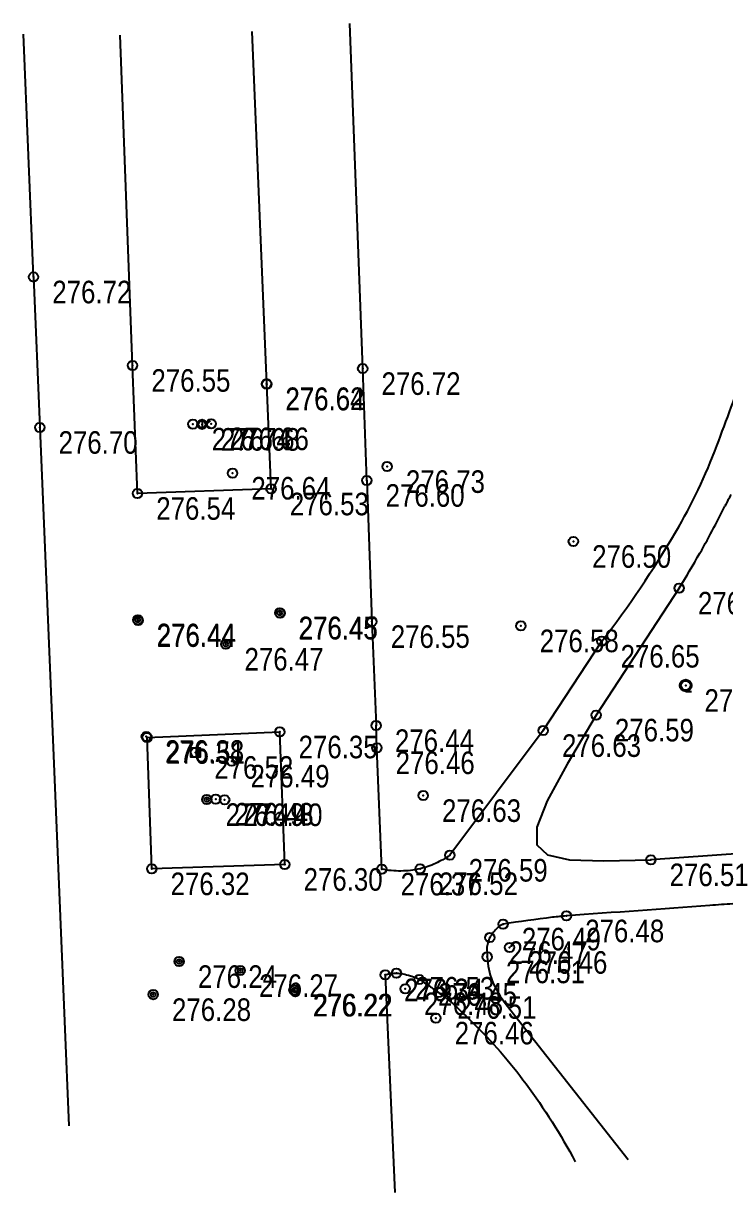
# Model space of a CAD drawing. Header units: metres. Extents: x 549681 to 1099503, y 158455 to 316989.
# Drawn here: x 549681.5 to 549718.8, y 158455.1 to 158517.3 of the extents above; entities that cross this region are included whole.
import ezdxf
from ezdxf.enums import TextEntityAlignment as Align

# ---------------------------------------------------------------- set-up
doc = ezdxf.new("R2010")
doc.units = ezdxf.units.M
doc.header["$PDMODE"] = 32
doc.header["$PDSIZE"] = 0.5
for name, color, linetype in [('Layout-pomoc', 7, 'Continuous'), ('PovezaveCesta', 7, 'Continuous'), ('text', 7, 'Continuous'), ('Tocke_point', 7, 'Continuous'), ('Tocke_visina', 8, 'Continuous')]:
    doc.layers.add(name, color=color, linetype=linetype)
doc.styles.add('Tocke', font='')
doc.styles.get('Tocke').set_extended_font_data('Arial Narrow')

# ---------------------------------------------------------------- blocks, each defined once
blk = doc.blocks.new('Blok_tocke')
at = {"layer": 'Tocke_point'}
blk.add_point((0, 0), dxfattribs=at)
at = {"layer": 'Tocke_visina', "style": 'Tocke'}
blk.add_attdef('H', text='', height=1.2, dxfattribs=at).set_placement((1, -0.2), align=Align.TOP_LEFT)
blk = doc.blocks.new('Jasek kvadraten')
at = {"layer": 'Layout-pomoc'}
blk.add_lwpolyline([(-1, 1), (1, 1), (1, -1), (-1, -1)], close=True, dxfattribs=at)
blk = doc.blocks.new('listnato drevo')
at = {"layer": 'Layout-pomoc', "color": 0}
blk.add_line((0, -1.25), (1.25, -1.25), dxfattribs=at)
blk.add_circle((0, 0), 1.25, dxfattribs=at)
blk = doc.blocks.new('geoTockaBela')
at = {"layer": 'PovezaveCesta', "color": 0}
for radius in [1, 0.5, 0.01]:
    blk.add_circle((0.01, 0), radius, dxfattribs=at)
blk = doc.blocks.new('zasun')
at = {"layer": 'PovezaveCesta'}
h = blk.add_hatch(color=0, dxfattribs=at)
h.dxf.hatch_style = 1
h.paths.add_polyline_path([(-0.5, 0.2), (-1, 0.2), (-1, -0.2), (-0.5, -0.2), (-0.5, 0)])
h.paths.add_polyline_path([(1, 0.2), (0.5, 0.2), (0.5, 0), (0.5, -0.2), (1, -0.2)])
at = {"layer": 'PovezaveCesta', "color": 0}
blk.add_circle((0, 0), 0.5, dxfattribs=at)
blk = doc.blocks.new('plinskiZapirac')
at = {"layer": 'PovezaveCesta', "color": 0}
for p, q in [((-0.4, 0.3), (-0.78, 0.61)), ((0.4, 0.3), (0.78, 0.61)), ((-0.4, -0.3), (-0.78, -0.61)), ((0.4, -0.3), (0.78, -0.61))]:
    blk.add_line(p, q, dxfattribs=at)
blk.add_circle((0, 0), 0.5, dxfattribs=at)
blk = doc.blocks.new('svetilkaBela')
at = {"layer": 'Layout-pomoc', "color": 0}
for p, q in [((0, 0.75), (0, -0.75)), ((1.75, 0.75), (0.75, 0)), ((1.75, -0.75), (0.75, 0))]:
    blk.add_line(p, q, dxfattribs=at)
blk.add_circle((0, 0), 0.75, dxfattribs=at)

msp = doc.modelspace()

# ---------------------------------------------------------------- linework, layer by layer
at = {"layer": 'PovezaveCesta', "color": 0}
for p, q in [((549694.394, 158498.133), (549693.621, 158516.878)), ((549699.499, 158498.956), (549698.823, 158517.315)), ((549681.99, 158503.827), (549681.452, 158516.743)), ((549687.261, 158499.124), (549686.595, 158516.686)), ((549682.323, 158495.826), (549683.174, 158475.38)), ((549683.174, 158475.38), (549683.869, 158458.676)), ((549700.703, 158466.709), (549701.203, 158455.131))]:
    msp.add_line(p, q, dxfattribs=at)
at = {"layer": 'PovezaveCesta'}
for p, q in [((549716.33, 158487.278), (549711.915, 158480.529)), ((549709.102, 158479.704), (549712.218, 158484.455)), ((549709.102, 158479.704), (549704.136, 158473.073))]:
    msp.add_line(p, q, dxfattribs=at)
at = {"layer": 'PovezaveCesta', "color": 0}
msp.add_lwpolyline([(549712.218, 158484.455, 0.031425), (549716.152, 158490.27, 0.04347), (549718.339, 158494.856, 0.001689), (549719.865, 158498.972, 0.008325), (549720.157, 158499.814, 0.014035), (549721.544, 158504.458, 0.053333), (549721.742, 158505.722, 0.0128), (549721.754, 158506.244, 0.002822), (549721.735, 158508.615, 0.008602), (549721.709, 158509.468, 0.005064), (549721.624, 158510.916)], format="xyb", dxfattribs=at)
at = {"layer": 'PovezaveCesta'}
for points in [[(549681.99, 158503.827), (549682.323, 158495.826)], [(549694.624, 158492.554), (549687.519, 158492.316), (549687.261, 158499.124)], [(549699.718, 158493.008), (549699.499, 158498.956)], [(549694.624, 158492.554), (549694.394, 158498.133)], [(549699.718, 158493.008), (549699.993, 158485.501), (549700.215, 158479.967)], [(549711.915, 158480.529), (549710.38, 158477.919), (549709.32, 158475.96), (549708.767, 158474.562), (549708.758, 158473.635), (549709.325, 158473.088), (549710.502, 158472.832), (549712.325, 158472.776), (549714.826, 158472.83)], [(549695.356, 158472.588), (549688.282, 158472.352), (549688.032, 158479.338), (549695.091, 158479.63)], [(549695.356, 158472.588), (549695.091, 158479.63)], [(549700.516, 158472.336), (549700.254, 158478.792), (549700.215, 158479.967)], [(549746.421, 158476.692), (549746.171, 158476.15), (549744.691, 158475.215), (549742.582, 158474.822), (549739.539, 158474.539), (549731.613, 158473.893), (549723.104, 158473.421), (549714.826, 158472.83)]]:
    msp.add_lwpolyline(points, dxfattribs=at)
for points in [[(549704.136, 158473.073, -0.047547), (549703.379, 158472.64, -0.047547), (549702.553, 158472.358, -0.055908), (549701.536, 158472.233, -0.055908), (549700.516, 158472.336)], [(549749.787, 158469.98, 0.150043), (549749.459, 158471.732, 0.269847), (549748.579, 158472.285, 0.008676), (549747.317, 158472.306, 0.011712), (549746.383, 158472.283, 0.000115), (549743.308, 158472.135, 0.000665), (549742.777, 158472.109, 0.000658), (549737.346, 158471.825, 0.00258), (549735.962, 158471.744, 0.005989), (549732.939, 158471.514, -0.003965), (549728.373, 158471.149, -0.000124), (549724.923, 158470.901, 0.000074), (549719.187, 158470.49, 0.000222), (549717.964, 158470.402, 0.000036), (549710.334, 158469.846, 0.013621), (549709.6, 158469.772, 0.003779), (549706.965, 158469.415)], [(549706.965, 158469.415, 0.039068), (549706.704, 158469.249, 0.059737), (549706.557, 158469.109, 0.018433), (549706.348, 158468.835, 0.038524), (549706.263, 158468.693, 0.040729), (549706.169, 158468.458, 0.037864), (549706.109, 158468.192, 0.042507), (549706.106, 158468.137, 0.005016), (549706.121, 158467.668, 0.084413), (549706.394, 158466.395, 0.07516), (549707.132, 158465.135)], [(549700.703, 158466.709, -0.030782), (549700.921, 158466.771, -0.042633), (549701.084, 158466.792, -0.004664), (549701.228, 158466.798, -0.010391), (549701.293, 158466.798, -0.041192), (549701.632, 158466.765, -0.033741), (549702.036, 158466.663, -0.018063), (549702.356, 158466.546, -0.036921), (549702.505, 158466.472, -0.004197), (549702.612, 158466.408, -0.004593), (549702.708, 158466.347, -0.007896), (549703.048, 158466.122, -0.005392), (549703.538, 158465.778, -0.011272), (549703.826, 158465.561, -0.005964), (549704.356, 158465.133, -0.01928), (549704.387, 158465.105, -0.000604), (549705.331, 158464.19, -0.040944), (549708.186, 158460.92, -0.036233), (549710.805, 158456.775)]]:
    msp.add_lwpolyline(points, format="xyb", dxfattribs=at)
at = {"layer": 'PovezaveCesta', "color": 0}
for centre, radius, start, end in [((549745.651, 158478.051), 30.125, 151.85696, 153.17272), ((549626.934, 158538.09), 102.911, 332.46085, 333.17272), ((549683.864, 158508.405), 38.706, 330.14326, 332.46085), ((549653.506, 158525.831), 73.71, 328.46388, 330.14326)]:
    msp.add_arc(centre, radius, start, end, dxfattribs=at)
at = {"layer": 'text', "color": 0}
msp.add_line((549707.132, 158465.135), (549713.613, 158456.898), dxfattribs=at)

# ---------------------------------------------------------------- block references
at = {"layer": 'Layout-pomoc', "color": 0, "xscale": 0.25, "yscale": 0.25, "zscale": 0.25}
msp.add_blockref('Jasek kvadraten', (549690.606, 158478.543), dxfattribs=at)
at = {"layer": 'PovezaveCesta', "color": 0, "xscale": 0.25, "yscale": 0.25, "zscale": 0.25}
for name, p in [('svetilkaBela', (549690.953, 158495.991)), ('geoTockaBela', (549687.54, 158485.589)), ('geoTockaBela', (549695.087, 158485.965)), ('geoTockaBela', (549692.214, 158484.296)), ('listnato drevo', (549716.679, 158482.103)), ('geoTockaBela', (549691.206, 158476.033)), ('zasun', (549689.738, 158467.418)), ('plinskiZapirac', (549692.987, 158466.938)), ('geoTockaBela', (549688.358, 158465.66)), ('geoTockaBela', (549695.892, 158465.904))]:
    msp.add_blockref(name, p, dxfattribs=at)
at = {"layer": 'Tocke_point'}
ref = msp.add_blockref('Blok_tocke', (549681.99, 158503.827), dxfattribs=at)
ref.add_attrib('H', '276.72', dxfattribs={"layer": 'Tocke_visina', "height": 1.2, "style": 'Tocke'}).set_placement((549682.99, 158503.627), align=Align.TOP_LEFT)
ref = msp.add_blockref('Blok_tocke', (549687.261, 158499.124), dxfattribs=at)
ref.add_attrib('H', '276.55', dxfattribs={"layer": 'Tocke_visina', "height": 1.2, "style": 'Tocke'}).set_placement((549688.261, 158498.924), align=Align.TOP_LEFT)
ref = msp.add_blockref('Blok_tocke', (549699.499, 158498.956), dxfattribs=at)
ref.add_attrib('H', '276.72', dxfattribs={"layer": 'Tocke_visina', "height": 1.2, "style": 'Tocke'}).set_placement((549700.499, 158498.756), align=Align.TOP_LEFT)
ref = msp.add_blockref('Blok_tocke', (549694.387, 158498.153), dxfattribs=at)
ref.add_attrib('H', '276.62', dxfattribs={"layer": 'Tocke_visina', "height": 1.2, "style": 'Tocke'}).set_placement((549695.387, 158497.953), align=Align.TOP_LEFT)
ref = msp.add_blockref('Blok_tocke', (549694.394, 158498.133), dxfattribs=at)
ref.add_attrib('H', '276.64', dxfattribs={"layer": 'Tocke_visina', "height": 1.2, "style": 'Tocke'}).set_placement((549695.394, 158497.933), align=Align.TOP_LEFT)
ref = msp.add_blockref('Blok_tocke', (549682.323, 158495.826), dxfattribs=at)
ref.add_attrib('H', '276.70', dxfattribs={"layer": 'Tocke_visina', "height": 1.2, "style": 'Tocke'}).set_placement((549683.323, 158495.626), align=Align.TOP_LEFT)
ref = msp.add_blockref('Blok_tocke', (549690.471, 158496.003), dxfattribs=at)
ref.add_attrib('H', '276.74', dxfattribs={"layer": 'Tocke_visina', "height": 1.2, "style": 'Tocke'}).set_placement((549691.471, 158495.803), align=Align.TOP_LEFT)
ref = msp.add_blockref('Blok_tocke', (549690.953, 158495.991), dxfattribs=at)
ref.add_attrib('H', '276.68', dxfattribs={"layer": 'Tocke_visina', "height": 1.2, "style": 'Tocke'}).set_placement((549691.953, 158495.791), align=Align.TOP_LEFT)
ref = msp.add_blockref('Blok_tocke', (549691.434, 158496.02), dxfattribs=at)
ref.add_attrib('H', '276.66', dxfattribs={"layer": 'Tocke_visina', "height": 1.2, "style": 'Tocke'}).set_placement((549692.434, 158495.82), align=Align.TOP_LEFT)
ref = msp.add_blockref('Blok_tocke', (549700.799, 158493.745), dxfattribs=at)
ref.add_attrib('H', '276.73', dxfattribs={"layer": 'Tocke_visina', "height": 1.2, "style": 'Tocke'}).set_placement((549701.799, 158493.545), align=Align.TOP_LEFT)
ref = msp.add_blockref('Blok_tocke', (549692.58, 158493.392), dxfattribs=at)
ref.add_attrib('H', '276.64', dxfattribs={"layer": 'Tocke_visina', "height": 1.2, "style": 'Tocke'}).set_placement((549693.58, 158493.192), align=Align.TOP_LEFT)
ref = msp.add_blockref('Blok_tocke', (549699.718, 158493.008), dxfattribs=at)
ref.add_attrib('H', '276.60', dxfattribs={"layer": 'Tocke_visina', "height": 1.2, "style": 'Tocke'}).set_placement((549700.718, 158492.808), align=Align.TOP_LEFT)
ref = msp.add_blockref('Blok_tocke', (549687.519, 158492.316), dxfattribs=at)
ref.add_attrib('H', '276.54', dxfattribs={"layer": 'Tocke_visina', "height": 1.2, "style": 'Tocke'}).set_placement((549688.519, 158492.116), align=Align.TOP_LEFT)
ref = msp.add_blockref('Blok_tocke', (549694.624, 158492.554), dxfattribs=at)
ref.add_attrib('H', '276.53', dxfattribs={"layer": 'Tocke_visina', "height": 1.2, "style": 'Tocke'}).set_placement((549695.624, 158492.354), align=Align.TOP_LEFT)
ref = msp.add_blockref('Blok_tocke', (549710.704, 158489.763), dxfattribs=at)
ref.add_attrib('H', '276.50', dxfattribs={"layer": 'Tocke_visina', "height": 1.2, "style": 'Tocke'}).set_placement((549711.704, 158489.563), align=Align.TOP_LEFT)
ref = msp.add_blockref('Blok_tocke', (549716.33, 158487.278), dxfattribs=at)
ref.add_attrib('H', '276.61', dxfattribs={"layer": 'Tocke_visina', "height": 1.2, "style": 'Tocke'}).set_placement((549717.33, 158487.078), align=Align.TOP_LEFT)
ref = msp.add_blockref('Blok_tocke', (549687.54, 158485.589), dxfattribs=at)
ref.add_attrib('H', '276.44', dxfattribs={"layer": 'Tocke_visina', "height": 1.2, "style": 'Tocke'}).set_placement((549688.54, 158485.389), align=Align.TOP_LEFT)
ref = msp.add_blockref('Blok_tocke', (549687.553, 158485.553), dxfattribs=at)
ref.add_attrib('H', '276.44', dxfattribs={"layer": 'Tocke_visina', "height": 1.2, "style": 'Tocke'}).set_placement((549688.553, 158485.353), align=Align.TOP_LEFT)
ref = msp.add_blockref('Blok_tocke', (549695.087, 158485.965), dxfattribs=at)
ref.add_attrib('H', '276.45', dxfattribs={"layer": 'Tocke_visina', "height": 1.2, "style": 'Tocke'}).set_placement((549696.087, 158485.765), align=Align.TOP_LEFT)
ref = msp.add_blockref('Blok_tocke', (549695.106, 158485.946), dxfattribs=at)
ref.add_attrib('H', '276.45', dxfattribs={"layer": 'Tocke_visina', "height": 1.2, "style": 'Tocke'}).set_placement((549696.106, 158485.746), align=Align.TOP_LEFT)
ref = msp.add_blockref('Blok_tocke', (549699.993, 158485.501), dxfattribs=at)
ref.add_attrib('H', '276.55', dxfattribs={"layer": 'Tocke_visina', "height": 1.2, "style": 'Tocke'}).set_placement((549700.993, 158485.301), align=Align.TOP_LEFT)
ref = msp.add_blockref('Blok_tocke', (549707.916, 158485.272), dxfattribs=at)
ref.add_attrib('H', '276.58', dxfattribs={"layer": 'Tocke_visina', "height": 1.2, "style": 'Tocke'}).set_placement((549708.916, 158485.072), align=Align.TOP_LEFT)
ref = msp.add_blockref('Blok_tocke', (549692.214, 158484.296), dxfattribs=at)
ref.add_attrib('H', '276.47', dxfattribs={"layer": 'Tocke_visina', "height": 1.2, "style": 'Tocke'}).set_placement((549693.214, 158484.096), align=Align.TOP_LEFT)
ref = msp.add_blockref('Blok_tocke', (549712.218, 158484.455), dxfattribs=at)
ref.add_attrib('H', '276.65', dxfattribs={"layer": 'Tocke_visina', "height": 1.2, "style": 'Tocke'}).set_placement((549713.218, 158484.255), align=Align.TOP_LEFT)
ref = msp.add_blockref('Blok_tocke', (549716.679, 158482.103), dxfattribs=at)
ref.add_attrib('H', '276.57', dxfattribs={"layer": 'Tocke_visina', "height": 1.2, "style": 'Tocke'}).set_placement((549717.679, 158481.903), align=Align.TOP_LEFT)
ref = msp.add_blockref('Blok_tocke', (549711.915, 158480.529), dxfattribs=at)
ref.add_attrib('H', '276.59', dxfattribs={"layer": 'Tocke_visina', "height": 1.2, "style": 'Tocke'}).set_placement((549712.915, 158480.329), align=Align.TOP_LEFT)
ref = msp.add_blockref('Blok_tocke', (549700.215, 158479.967), dxfattribs=at)
ref.add_attrib('H', '276.44', dxfattribs={"layer": 'Tocke_visina', "height": 1.2, "style": 'Tocke'}).set_placement((549701.215, 158479.767), align=Align.TOP_LEFT)
ref = msp.add_blockref('Blok_tocke', (549687.992, 158479.391), dxfattribs=at)
ref.add_attrib('H', '276.38', dxfattribs={"layer": 'Tocke_visina', "height": 1.2, "style": 'Tocke'}).set_placement((549688.992, 158479.191), align=Align.TOP_LEFT)
ref = msp.add_blockref('Blok_tocke', (549688.032, 158479.338), dxfattribs=at)
ref.add_attrib('H', '276.51', dxfattribs={"layer": 'Tocke_visina', "height": 1.2, "style": 'Tocke'}).set_placement((549689.032, 158479.138), align=Align.TOP_LEFT)
ref = msp.add_blockref('Blok_tocke', (549695.091, 158479.63), dxfattribs=at)
ref.add_attrib('H', '276.35', dxfattribs={"layer": 'Tocke_visina', "height": 1.2, "style": 'Tocke'}).set_placement((549696.091, 158479.43), align=Align.TOP_LEFT)
ref = msp.add_blockref('Blok_tocke', (549709.102, 158479.704), dxfattribs=at)
ref.add_attrib('H', '276.63', dxfattribs={"layer": 'Tocke_visina', "height": 1.2, "style": 'Tocke'}).set_placement((549710.102, 158479.504), align=Align.TOP_LEFT)
ref = msp.add_blockref('Blok_tocke', (549700.254, 158478.792), dxfattribs=at)
ref.add_attrib('H', '276.46', dxfattribs={"layer": 'Tocke_visina', "height": 1.2, "style": 'Tocke'}).set_placement((549701.254, 158478.592), align=Align.TOP_LEFT)
ref = msp.add_blockref('Blok_tocke', (549690.606, 158478.543), dxfattribs=at)
ref.add_attrib('H', '276.52', dxfattribs={"layer": 'Tocke_visina', "height": 1.2, "style": 'Tocke'}).set_placement((549691.606, 158478.343), align=Align.TOP_LEFT)
ref = msp.add_blockref('Blok_tocke', (549692.535, 158478.08), dxfattribs=at)
ref.add_attrib('H', '276.49', dxfattribs={"layer": 'Tocke_visina', "height": 1.2, "style": 'Tocke'}).set_placement((549693.535, 158477.88), align=Align.TOP_LEFT)
ref = msp.add_blockref('Blok_tocke', (549702.72, 158476.246), dxfattribs=at)
ref.add_attrib('H', '276.63', dxfattribs={"layer": 'Tocke_visina', "height": 1.2, "style": 'Tocke'}).set_placement((549703.72, 158476.046), align=Align.TOP_LEFT)
ref = msp.add_blockref('Blok_tocke', (549691.206, 158476.033), dxfattribs=at)
ref.add_attrib('H', '276.49', dxfattribs={"layer": 'Tocke_visina', "height": 1.2, "style": 'Tocke'}).set_placement((549692.206, 158475.833), align=Align.TOP_LEFT)
ref = msp.add_blockref('Blok_tocke', (549691.687, 158476.055), dxfattribs=at)
ref.add_attrib('H', '276.43', dxfattribs={"layer": 'Tocke_visina', "height": 1.2, "style": 'Tocke'}).set_placement((549692.687, 158475.855), align=Align.TOP_LEFT)
ref = msp.add_blockref('Blok_tocke', (549692.158, 158476.026), dxfattribs=at)
ref.add_attrib('H', '276.40', dxfattribs={"layer": 'Tocke_visina', "height": 1.2, "style": 'Tocke'}).set_placement((549693.158, 158475.826), align=Align.TOP_LEFT)
ref = msp.add_blockref('Blok_tocke', (549704.136, 158473.073), dxfattribs=at)
ref.add_attrib('H', '276.59', dxfattribs={"layer": 'Tocke_visina', "height": 1.2, "style": 'Tocke'}).set_placement((549705.136, 158472.873), align=Align.TOP_LEFT)
ref = msp.add_blockref('Blok_tocke', (549695.356, 158472.588), dxfattribs=at)
ref.add_attrib('H', '276.30', dxfattribs={"layer": 'Tocke_visina', "height": 1.2, "style": 'Tocke'}).set_placement((549696.356, 158472.388), align=Align.TOP_LEFT)
ref = msp.add_blockref('Blok_tocke', (549714.826, 158472.83), dxfattribs=at)
ref.add_attrib('H', '276.51', dxfattribs={"layer": 'Tocke_visina', "height": 1.2, "style": 'Tocke'}).set_placement((549715.826, 158472.63), align=Align.TOP_LEFT)
ref = msp.add_blockref('Blok_tocke', (549688.282, 158472.352), dxfattribs=at)
ref.add_attrib('H', '276.32', dxfattribs={"layer": 'Tocke_visina', "height": 1.2, "style": 'Tocke'}).set_placement((549689.282, 158472.152), align=Align.TOP_LEFT)
ref = msp.add_blockref('Blok_tocke', (549700.516, 158472.336), dxfattribs=at)
ref.add_attrib('H', '276.37', dxfattribs={"layer": 'Tocke_visina', "height": 1.2, "style": 'Tocke'}).set_placement((549701.516, 158472.136), align=Align.TOP_LEFT)
ref = msp.add_blockref('Blok_tocke', (549702.553, 158472.358), dxfattribs=at)
ref.add_attrib('H', '276.52', dxfattribs={"layer": 'Tocke_visina', "height": 1.2, "style": 'Tocke'}).set_placement((549703.553, 158472.158), align=Align.TOP_LEFT)
ref = msp.add_blockref('Blok_tocke', (549706.965, 158469.415), dxfattribs=at)
ref.add_attrib('H', '276.49', dxfattribs={"layer": 'Tocke_visina', "height": 1.2, "style": 'Tocke'}).set_placement((549707.965, 158469.215), align=Align.TOP_LEFT)
ref = msp.add_blockref('Blok_tocke', (549710.334, 158469.846), dxfattribs=at)
ref.add_attrib('H', '276.48', dxfattribs={"layer": 'Tocke_visina', "height": 1.2, "style": 'Tocke'}).set_placement((549711.334, 158469.646), align=Align.TOP_LEFT)
ref = msp.add_blockref('Blok_tocke', (549706.263, 158468.693), dxfattribs=at)
ref.add_attrib('H', '276.47', dxfattribs={"layer": 'Tocke_visina', "height": 1.2, "style": 'Tocke'}).set_placement((549707.263, 158468.493), align=Align.TOP_LEFT)
ref = msp.add_blockref('Blok_tocke', (549707.31, 158468.172), dxfattribs=at)
ref.add_attrib('H', '276.46', dxfattribs={"layer": 'Tocke_visina', "height": 1.2, "style": 'Tocke'}).set_placement((549708.31, 158467.972), align=Align.TOP_LEFT)
ref = msp.add_blockref('Blok_tocke', (549706.121, 158467.668), dxfattribs=at)
ref.add_attrib('H', '276.51', dxfattribs={"layer": 'Tocke_visina', "height": 1.2, "style": 'Tocke'}).set_placement((549707.121, 158467.468), align=Align.TOP_LEFT)
ref = msp.add_blockref('Blok_tocke', (549689.738, 158467.418), dxfattribs=at)
ref.add_attrib('H', '276.24', dxfattribs={"layer": 'Tocke_visina', "height": 1.2, "style": 'Tocke'}).set_placement((549690.738, 158467.218), align=Align.TOP_LEFT)
ref = msp.add_blockref('Blok_tocke', (549692.987, 158466.938), dxfattribs=at)
ref.add_attrib('H', '276.27', dxfattribs={"layer": 'Tocke_visina', "height": 1.2, "style": 'Tocke'}).set_placement((549693.987, 158466.738), align=Align.TOP_LEFT)
ref = msp.add_blockref('Blok_tocke', (549700.699, 158466.712), dxfattribs=at)
ref.add_attrib('H', '276.34', dxfattribs={"layer": 'Tocke_visina', "height": 1.2, "style": 'Tocke'}).set_placement((549701.699, 158466.512), align=Align.TOP_LEFT)
ref = msp.add_blockref('Blok_tocke', (549700.703, 158466.709), dxfattribs=at)
ref.add_attrib('H', '276.34', dxfattribs={"layer": 'Tocke_visina', "height": 1.2, "style": 'Tocke'}).set_placement((549701.703, 158466.509), align=Align.TOP_LEFT)
ref = msp.add_blockref('Blok_tocke', (549701.293, 158466.798), dxfattribs=at)
ref.add_attrib('H', '276.53', dxfattribs={"layer": 'Tocke_visina', "height": 1.2, "style": 'Tocke'}).set_placement((549702.293, 158466.598), align=Align.TOP_LEFT)
ref = msp.add_blockref('Blok_tocke', (549702.505, 158466.472), dxfattribs=at)
ref.add_attrib('H', '276.45', dxfattribs={"layer": 'Tocke_visina', "height": 1.2, "style": 'Tocke'}).set_placement((549703.505, 158466.272), align=Align.TOP_LEFT)
ref = msp.add_blockref('Blok_tocke', (549688.358, 158465.66), dxfattribs=at)
ref.add_attrib('H', '276.28', dxfattribs={"layer": 'Tocke_visina', "height": 1.2, "style": 'Tocke'}).set_placement((549689.358, 158465.46), align=Align.TOP_LEFT)
ref = msp.add_blockref('Blok_tocke', (549695.847, 158465.901), dxfattribs=at)
ref.add_attrib('H', '276.22', dxfattribs={"layer": 'Tocke_visina', "height": 1.2, "style": 'Tocke'}).set_placement((549696.847, 158465.701), align=Align.TOP_LEFT)
ref = msp.add_blockref('Blok_tocke', (549695.892, 158465.904), dxfattribs=at)
ref.add_attrib('H', '276.22', dxfattribs={"layer": 'Tocke_visina', "height": 1.2, "style": 'Tocke'}).set_placement((549696.892, 158465.704), align=Align.TOP_LEFT)
ref = msp.add_blockref('Blok_tocke', (549701.762, 158465.971), dxfattribs=at)
ref.add_attrib('H', '276.48', dxfattribs={"layer": 'Tocke_visina', "height": 1.2, "style": 'Tocke'}).set_placement((549702.762, 158465.771), align=Align.TOP_LEFT)
ref = msp.add_blockref('Blok_tocke', (549703.538, 158465.778), dxfattribs=at)
ref.add_attrib('H', '276.51', dxfattribs={"layer": 'Tocke_visina', "height": 1.2, "style": 'Tocke'}).set_placement((549704.538, 158465.578), align=Align.TOP_LEFT)
ref = msp.add_blockref('Blok_tocke', (549703.394, 158464.412), dxfattribs=at)
ref.add_attrib('H', '276.46', dxfattribs={"layer": 'Tocke_visina', "height": 1.2, "style": 'Tocke'}).set_placement((549704.394, 158464.212), align=Align.TOP_LEFT)

doc.saveas('drawing.dxf')
